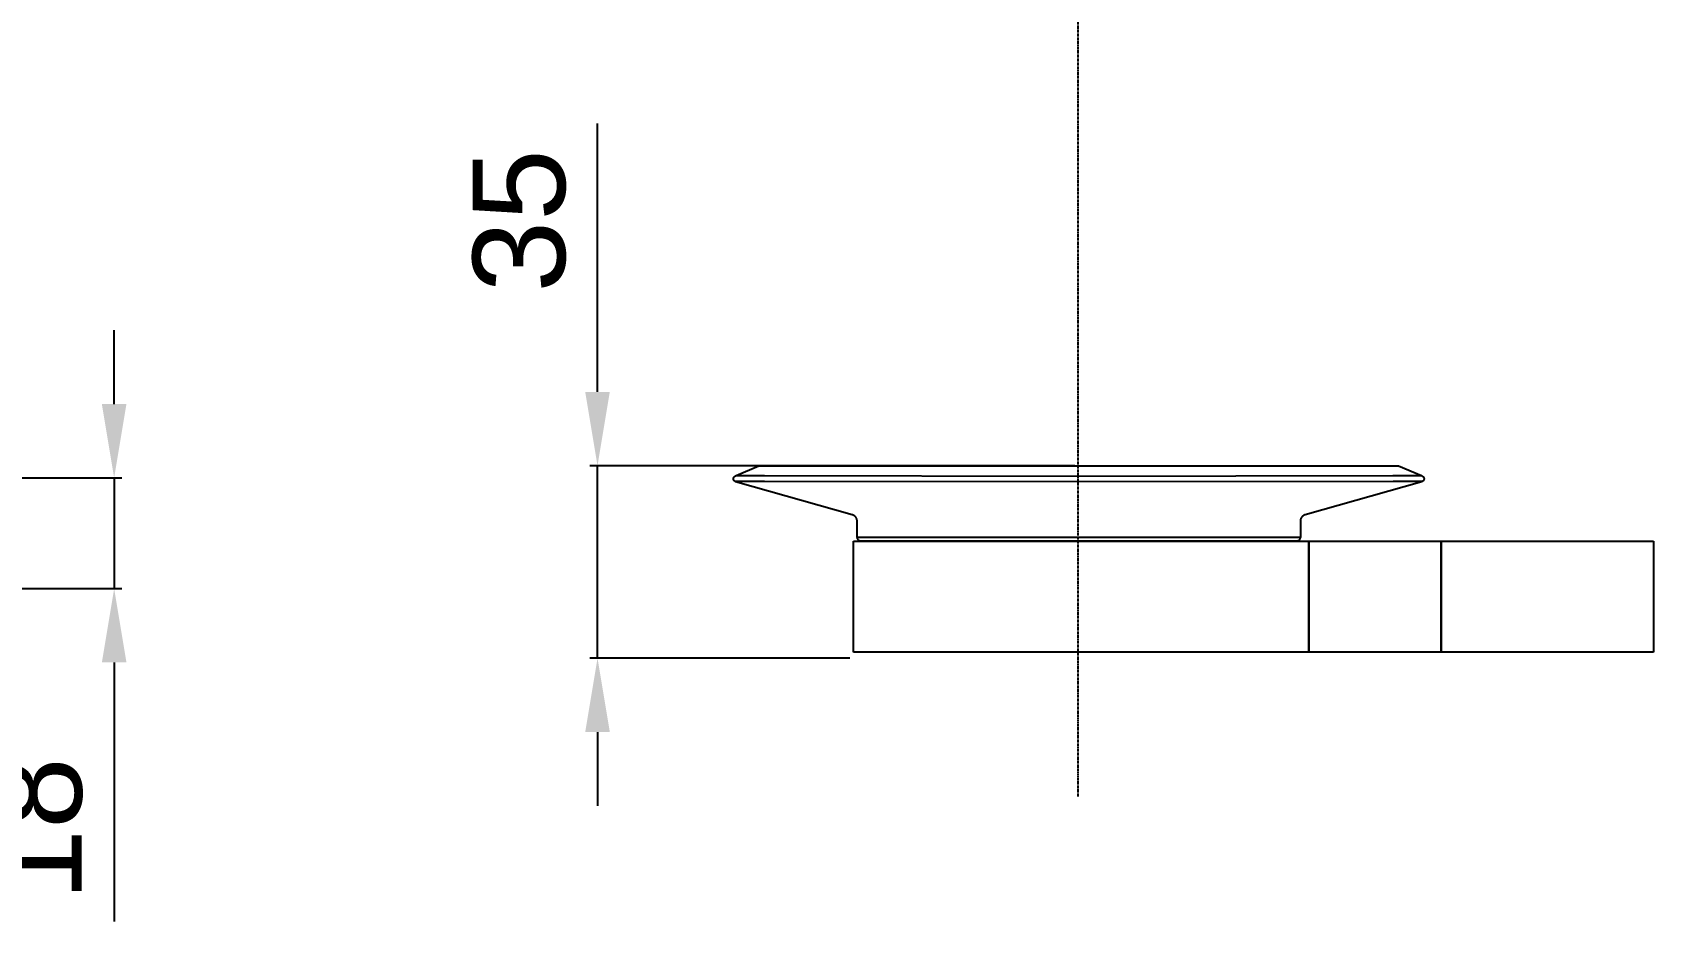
# Model space of a CAD drawing. Header units: millimetres. Extents: x 2164 to 3264, y 1200 to 2685.
# Drawn here: x 2756.5 to 3019.9, y 1458.8 to 1603.3 of the extents above; entities that cross this region are included whole.
import ezdxf

# ---------------------------------------------------------------- set-up
doc = ezdxf.new("R2010")
doc.units = ezdxf.units.MM
doc.linetypes.add('CENTER', pattern=[0.6, 0.375, -0.075, 0.075, -0.075])
for name, color, linetype in [('CEN2', 1, 'Continuous'), ('DIM2', 3, 'Continuous'), ('main', 7, 'Continuous')]:
    doc.layers.add(name, color=color, linetype=linetype)
doc.styles.get("Standard").update_dxf_attribs({"font": 'arial.ttf'})
doc.dimstyles.new('ISO-25', dxfattribs={"dimtxt": 2.5, "dimasz": 2.5, "dimexe": 1.25, "dimexo": 0.625, "dimtad": 1, "dimtxsty": 'Standard', "dimcen": 2.5, "dimadec": 0, "dimazin": 0, "dimtfac": 1, "dimtmove": 0, "dimatfit": 3, "dimfxl": 1, "dimarcsym": 0})

# ---------------------------------------------------------------- blocks, each defined once
blk = doc.blocks.new('*D53')
at = {"layer": 'Defpoints', "color": 0, "transparency": 16777216}
for p in [(2848.33, 1532.89), (2926.52, 1532.89), (2889.92, 1501.61)]:
    blk.add_point(p, dxfattribs=at)
at = {"layer": 'DIM2', "color": 0, "lineweight": -2, "transparency": 16777216}
for p, q in [((2848.33, 1544.89), (2848.33, 1588.48)), ((2925.9, 1532.89), (2847.08, 1532.89)), ((2848.33, 1501.61), (2848.33, 1532.89)), ((2889.3, 1501.61), (2847.08, 1501.61)), ((2848.33, 1489.61), (2848.33, 1477.61))]:
    blk.add_line(p, q, dxfattribs=at)
at = {"layer": 'DIM2', "color": 0, "transparency": 16777216}
for points in [[(2846.33, 1544.89), (2850.33, 1544.89), (2848.33, 1532.89)], [(2846.33, 1489.61), (2850.33, 1489.61), (2848.33, 1501.61)]]:
    blk.add_solid(points, dxfattribs=at)
at = {"layer": 'DIM2', "color": 0, "transparency": 16777216, "insert": (2835.67, 1572.68), "char_height": 15, "attachment_point": 5, "rotation": 90}
blk.add_mtext('35', dxfattribs=at)
blk = doc.blocks.new('*D61')
at = {"layer": 'Defpoints', "color": 0, "transparency": 16777216}
for p in [(2741.01, 1530.91), (2741.01, 1512.91), (2769.79, 1512.91)]:
    blk.add_point(p, dxfattribs=at)
at = {"layer": 'DIM2', "color": 0, "lineweight": -2, "transparency": 16777216}
for p, q in [((2769.79, 1542.91), (2769.79, 1554.91)), ((2741.63, 1530.91), (2771.04, 1530.91)), ((2769.79, 1530.91), (2769.79, 1512.91)), ((2741.63, 1512.91), (2771.04, 1512.91)), ((2769.79, 1500.91), (2769.79, 1458.8))]:
    blk.add_line(p, q, dxfattribs=at)
at = {"layer": 'DIM2', "color": 0, "transparency": 16777216}
for points in [[(2767.79, 1542.91), (2771.79, 1542.91), (2769.79, 1530.91)], [(2767.79, 1500.91), (2771.79, 1500.91), (2769.79, 1512.91)]]:
    blk.add_solid(points, dxfattribs=at)
at = {"layer": 'DIM2', "color": 0, "transparency": 16777216, "insert": (2757.13, 1473.85), "char_height": 15, "attachment_point": 5, "rotation": 90}
blk.add_mtext('18', dxfattribs=at)

msp = doc.modelspace()

# ---------------------------------------------------------------- linework, layer by layer
at = {"layer": 'CEN2', "linetype": 'CENTER'}
msp.add_line((2926.44, 1479.14), (2926.44, 1694.59), dxfattribs=at)
at = {"layer": 'main'}
for p, q in [((2870.42, 1530.79), (2870.43, 1530.81)), ((2870.42, 1530.77), (2870.42, 1530.79)), ((2870.42, 1530.76), (2870.42, 1530.77)), ((2870.42, 1530.74), (2870.42, 1530.76)), ((2870.42, 1530.72), (2870.42, 1530.74)), ((2870.43, 1530.71), (2870.42, 1530.72)), ((2870.43, 1530.86), (2870.44, 1530.88)), ((2870.43, 1530.84), (2870.43, 1530.86)), ((2870.43, 1530.83), (2870.43, 1530.84)), ((2870.43, 1530.81), (2870.43, 1530.83)), ((2870.43, 1530.69), (2870.43, 1530.71)), ((2870.43, 1530.67), (2870.43, 1530.69)), ((2870.43, 1530.66), (2870.43, 1530.67)), ((2870.44, 1530.64), (2870.43, 1530.66)), ((2870.44, 1530.89), (2870.45, 1530.91)), ((2870.44, 1530.88), (2870.44, 1530.89)), ((2870.44, 1530.62), (2870.44, 1530.64)), ((2870.45, 1530.61), (2870.44, 1530.62)), ((2870.45, 1530.93), (2870.46, 1530.94)), ((2870.45, 1530.91), (2870.45, 1530.93)), ((2870.45, 1530.59), (2870.45, 1530.61)), ((2870.46, 1530.57), (2870.45, 1530.59)), ((2870.46, 1530.96), (2870.47, 1530.97)), ((2870.46, 1530.94), (2870.46, 1530.96)), ((2870.47, 1530.56), (2870.46, 1530.57)), ((2870.47, 1530.97), (2870.48, 1530.99)), ((2870.47, 1530.54), (2870.47, 1530.56)), ((2870.48, 1530.53), (2870.47, 1530.54)), ((2870.48, 1530.99), (2870.49, 1531)), ((2870.49, 1530.51), (2870.48, 1530.53)), ((2870.49, 1531), (2870.5, 1531.02)), ((2870.5, 1530.5), (2870.49, 1530.51)), ((2870.5, 1531.03), (2870.51, 1531.05)), ((2870.5, 1531.02), (2870.5, 1531.03)), ((2870.51, 1530.48), (2870.5, 1530.5)), ((2870.51, 1531.05), (2870.52, 1531.06)), ((2870.52, 1530.47), (2870.51, 1530.48)), ((2870.52, 1531.06), (2870.54, 1531.08)), ((2870.53, 1530.46), (2870.52, 1530.47)), ((2870.54, 1530.44), (2870.53, 1530.46)), ((2870.54, 1531.08), (2870.55, 1531.09)), ((2870.55, 1530.43), (2870.54, 1530.44)), ((2870.55, 1531.09), (2870.56, 1531.1)), ((2870.56, 1530.42), (2870.55, 1530.43)), ((2870.56, 1531.1), (2870.57, 1531.11)), ((2870.57, 1531.11), (2870.58, 1531.13)), ((2870.58, 1531.13), (2870.6, 1531.14)), ((2870.6, 1531.14), (2870.61, 1531.15)), ((2870.61, 1531.15), (2870.62, 1531.16)), ((2870.62, 1531.16), (2870.64, 1531.17)), ((2870.64, 1531.17), (2870.65, 1531.18)), ((2870.65, 1531.18), (2870.67, 1531.19)), ((2870.67, 1531.19), (2870.68, 1531.2)), ((2870.68, 1531.2), (2870.7, 1531.2)), ((2870.7, 1531.2), (2870.71, 1531.21)), ((2870.71, 1531.21), (2870.73, 1531.22)), ((2870.73, 1531.22), (2870.84, 1531.27)), ((2870.73, 1531.22), (2870.73, 1531.22)), ((2875.47, 1531.24), (2870.83, 1531.26)), ((2870.84, 1531.27), (2874.56, 1532.86)), ((2874.56, 1532.86), (2978.48, 1532.86)), ((2926.52, 1531.15), (2875.47, 1531.24)), ((2926.52, 1532.89), (2926.52, 1532.84)), ((2977.57, 1531.24), (2926.52, 1531.15)), ((2982.21, 1531.26), (2977.57, 1531.24)), ((2978.48, 1532.86), (2982.21, 1531.27)), ((2982.21, 1531.27), (2982.28, 1531.24)), ((2982.28, 1531.24), (2982.29, 1531.23)), ((2982.29, 1531.23), (2982.29, 1531.23)), ((2982.29, 1531.23), (2982.3, 1531.22)), ((2982.3, 1531.22), (2982.31, 1531.22)), ((2982.31, 1531.22), (2982.32, 1531.22)), ((2982.32, 1531.22), (2982.33, 1531.21)), ((2982.33, 1531.21), (2982.35, 1531.2)), ((2982.35, 1531.2), (2982.36, 1531.2)), ((2982.36, 1531.2), (2982.38, 1531.19)), ((2982.38, 1531.19), (2982.39, 1531.18)), ((2982.39, 1531.18), (2982.41, 1531.17)), ((2982.41, 1531.17), (2982.42, 1531.16)), ((2982.42, 1531.16), (2982.44, 1531.15)), ((2982.44, 1531.15), (2982.45, 1531.14)), ((2982.45, 1531.14), (2982.46, 1531.13)), ((2982.46, 1531.13), (2982.47, 1531.11)), ((2982.47, 1531.11), (2982.49, 1531.1)), ((2982.49, 1530.43), (2982.48, 1530.42)), ((2982.49, 1531.1), (2982.5, 1531.09)), ((2982.5, 1530.44), (2982.49, 1530.43)), ((2982.5, 1531.09), (2982.51, 1531.08)), ((2982.51, 1530.46), (2982.5, 1530.44)), ((2982.51, 1531.08), (2982.52, 1531.06)), ((2982.52, 1530.47), (2982.51, 1530.46)), ((2982.52, 1531.06), (2982.53, 1531.05)), ((2982.53, 1530.48), (2982.52, 1530.47)), ((2982.53, 1531.05), (2982.54, 1531.03)), ((2982.54, 1530.5), (2982.53, 1530.48)), ((2982.54, 1531.03), (2982.55, 1531.02)), ((2982.55, 1530.51), (2982.54, 1530.5)), ((2982.55, 1531.02), (2982.56, 1531)), ((2982.56, 1530.53), (2982.55, 1530.51)), ((2982.56, 1531), (2982.57, 1530.99)), ((2982.57, 1530.54), (2982.56, 1530.53)), ((2982.57, 1530.99), (2982.57, 1530.97)), ((2982.57, 1530.97), (2982.58, 1530.96)), ((2982.58, 1530.56), (2982.57, 1530.54)), ((2982.58, 1530.96), (2982.59, 1530.94)), ((2982.59, 1530.59), (2982.58, 1530.57)), ((2982.58, 1530.57), (2982.58, 1530.56)), ((2982.59, 1530.94), (2982.59, 1530.93)), ((2982.59, 1530.93), (2982.6, 1530.91)), ((2982.6, 1530.61), (2982.59, 1530.59)), ((2982.6, 1530.91), (2982.6, 1530.89)), ((2982.6, 1530.89), (2982.61, 1530.88)), ((2982.61, 1530.64), (2982.6, 1530.62)), ((2982.6, 1530.62), (2982.6, 1530.61)), ((2982.61, 1530.88), (2982.61, 1530.86)), ((2982.61, 1530.86), (2982.61, 1530.84)), ((2982.61, 1530.84), (2982.62, 1530.83)), ((2982.62, 1530.69), (2982.61, 1530.67)), ((2982.61, 1530.67), (2982.61, 1530.66)), ((2982.61, 1530.66), (2982.61, 1530.64)), ((2982.62, 1530.83), (2982.62, 1530.81)), ((2982.62, 1530.81), (2982.62, 1530.79)), ((2982.62, 1530.79), (2982.62, 1530.77)), ((2982.62, 1530.77), (2982.62, 1530.76)), ((2982.62, 1530.76), (2982.62, 1530.74)), ((2982.62, 1530.74), (2982.62, 1530.72)), ((2982.62, 1530.72), (2982.62, 1530.71)), ((2982.62, 1530.71), (2982.62, 1530.69)), ((2870.58, 1530.4), (2870.56, 1530.42)), ((2870.59, 1530.39), (2870.58, 1530.4)), ((2870.6, 1530.38), (2870.59, 1530.39)), ((2870.62, 1530.37), (2870.6, 1530.38)), ((2870.63, 1530.36), (2870.62, 1530.37)), ((2870.64, 1530.35), (2870.63, 1530.36)), ((2870.66, 1530.34), (2870.64, 1530.35)), ((2870.67, 1530.33), (2870.66, 1530.34)), ((2870.69, 1530.32), (2870.67, 1530.33)), ((2870.7, 1530.32), (2870.69, 1530.32)), ((2870.72, 1530.31), (2870.7, 1530.32)), ((2870.73, 1530.3), (2870.72, 1530.31)), ((2870.75, 1530.3), (2870.73, 1530.3)), ((2870.77, 1530.29), (2870.75, 1530.3)), ((2870.88, 1530.32), (2870.77, 1530.29)), ((2889.71, 1524.9), (2870.77, 1530.29)), ((2870.9, 1530.32), (2870.88, 1530.32)), ((2875.45, 1530.31), (2870.9, 1530.32)), ((2926.52, 1530.24), (2875.45, 1530.31)), ((2977.59, 1530.31), (2926.52, 1530.24)), ((2982.28, 1530.29), (2963.33, 1524.9)), ((2982.14, 1530.32), (2977.59, 1530.31)), ((2982.17, 1530.32), (2982.14, 1530.32)), ((2982.28, 1530.29), (2982.17, 1530.32)), ((2982.29, 1530.3), (2982.28, 1530.29)), ((2982.31, 1530.3), (2982.29, 1530.3)), ((2982.33, 1530.31), (2982.31, 1530.3)), ((2982.34, 1530.32), (2982.33, 1530.31)), ((2982.36, 1530.32), (2982.34, 1530.32)), ((2982.37, 1530.33), (2982.36, 1530.32)), ((2982.39, 1530.34), (2982.37, 1530.33)), ((2982.4, 1530.35), (2982.39, 1530.34)), ((2982.41, 1530.36), (2982.4, 1530.35)), ((2982.43, 1530.37), (2982.41, 1530.36)), ((2982.44, 1530.38), (2982.43, 1530.37)), ((2982.46, 1530.39), (2982.44, 1530.38)), ((2982.47, 1530.4), (2982.46, 1530.39)), ((2982.48, 1530.42), (2982.47, 1530.4)), ((2889.74, 1524.9), (2889.71, 1524.9)), ((2889.78, 1524.89), (2889.74, 1524.9)), ((2889.81, 1524.88), (2889.78, 1524.89)), ((2889.84, 1524.87), (2889.81, 1524.88)), ((2889.88, 1524.85), (2889.84, 1524.87)), ((2889.91, 1524.84), (2889.88, 1524.85)), ((2889.94, 1524.82), (2889.91, 1524.84)), ((2889.97, 1524.81), (2889.94, 1524.82)), ((2890, 1524.79), (2889.97, 1524.81)), ((2890.03, 1524.77), (2890, 1524.79)), ((2890.06, 1524.75), (2890.03, 1524.77)), ((2890.09, 1524.73), (2890.06, 1524.75)), ((2890.12, 1524.71), (2890.09, 1524.73)), ((2890.14, 1524.69), (2890.12, 1524.71)), ((2890.17, 1524.67), (2890.14, 1524.69)), ((2890.19, 1524.65), (2890.17, 1524.67)), ((2890.22, 1524.62), (2890.19, 1524.65)), ((2890.24, 1524.6), (2890.22, 1524.62)), ((2890.27, 1524.57), (2890.24, 1524.6)), ((2890.29, 1524.54), (2890.27, 1524.57)), ((2890.31, 1524.52), (2890.29, 1524.54)), ((2890.33, 1524.49), (2890.31, 1524.52)), ((2890.35, 1524.46), (2890.33, 1524.49)), ((2890.37, 1524.43), (2890.35, 1524.46)), ((2890.38, 1524.4), (2890.37, 1524.43)), ((2890.4, 1524.37), (2890.38, 1524.4)), ((2890.41, 1524.34), (2890.4, 1524.37)), ((2890.43, 1524.3), (2890.41, 1524.34)), ((2890.44, 1524.27), (2890.43, 1524.3)), ((2890.45, 1524.24), (2890.44, 1524.27)), ((2890.46, 1524.21), (2890.45, 1524.24)), ((2890.47, 1524.17), (2890.46, 1524.21)), ((2890.48, 1524.14), (2890.47, 1524.17)), ((2890.49, 1524.1), (2890.48, 1524.14)), ((2890.49, 1524.07), (2890.49, 1524.1)), ((2890.5, 1524.04), (2890.49, 1524.07)), ((2890.5, 1524), (2890.5, 1524.04)), ((2890.5, 1523.97), (2890.5, 1524)), ((2890.5, 1523.93), (2890.5, 1523.97)), ((2890.5, 1521.2), (2890.5, 1523.93)), ((2962.55, 1524.04), (2962.54, 1524)), ((2962.54, 1524), (2962.54, 1523.97)), ((2962.54, 1523.97), (2962.54, 1523.93)), ((2962.54, 1523.93), (2962.54, 1521.2)), ((2962.56, 1524.1), (2962.55, 1524.07)), ((2962.55, 1524.07), (2962.55, 1524.04)), ((2962.57, 1524.14), (2962.56, 1524.1)), ((2962.58, 1524.21), (2962.57, 1524.17)), ((2962.57, 1524.17), (2962.57, 1524.14)), ((2962.59, 1524.24), (2962.58, 1524.21)), ((2962.6, 1524.27), (2962.59, 1524.24)), ((2962.62, 1524.3), (2962.6, 1524.27)), ((2962.63, 1524.34), (2962.62, 1524.3)), ((2962.65, 1524.37), (2962.63, 1524.34)), ((2962.66, 1524.4), (2962.65, 1524.37)), ((2962.68, 1524.43), (2962.66, 1524.4)), ((2962.7, 1524.46), (2962.68, 1524.43)), ((2962.72, 1524.49), (2962.7, 1524.46)), ((2962.74, 1524.52), (2962.72, 1524.49)), ((2962.76, 1524.54), (2962.74, 1524.52)), ((2962.78, 1524.57), (2962.76, 1524.54)), ((2962.8, 1524.6), (2962.78, 1524.57)), ((2962.83, 1524.62), (2962.8, 1524.6)), ((2962.85, 1524.65), (2962.83, 1524.62)), ((2962.88, 1524.67), (2962.85, 1524.65)), ((2962.9, 1524.69), (2962.88, 1524.67)), ((2962.93, 1524.71), (2962.9, 1524.69)), ((2962.96, 1524.73), (2962.93, 1524.71)), ((2962.98, 1524.75), (2962.96, 1524.73)), ((2963.01, 1524.77), (2962.98, 1524.75)), ((2963.04, 1524.79), (2963.01, 1524.77)), ((2963.07, 1524.81), (2963.04, 1524.79)), ((2963.1, 1524.82), (2963.07, 1524.81)), ((2963.14, 1524.84), (2963.1, 1524.82)), ((2963.17, 1524.85), (2963.14, 1524.84)), ((2963.2, 1524.87), (2963.17, 1524.85)), ((2963.23, 1524.88), (2963.2, 1524.87)), ((2963.27, 1524.89), (2963.23, 1524.88)), ((2963.3, 1524.9), (2963.27, 1524.89)), ((2963.33, 1524.9), (2963.3, 1524.9)), ((2889.92, 1502.61), (2889.92, 1520.61)), ((2889.92, 1520.61), (2958.92, 1520.61)), ((2926.52, 1521.2), (2890.5, 1521.2)), ((2890.5, 1521.2), (2890.5, 1521.18)), ((2890.5, 1521.18), (2890.51, 1521.17)), ((2890.51, 1521.17), (2890.51, 1521.15)), ((2890.51, 1521.15), (2890.51, 1521.13)), ((2890.51, 1521.13), (2890.51, 1521.11)), ((2890.51, 1521.11), (2890.52, 1521.09)), ((2890.52, 1521.09), (2890.52, 1521.08)), ((2890.52, 1521.08), (2890.53, 1521.06)), ((2890.53, 1521.06), (2890.53, 1521.04)), ((2890.53, 1521.04), (2890.54, 1521.03)), ((2890.54, 1521.03), (2890.54, 1521.01)), ((2890.54, 1521.01), (2890.55, 1520.99)), ((2890.55, 1520.99), (2890.56, 1520.98)), ((2890.56, 1520.98), (2890.57, 1520.96)), ((2890.57, 1520.96), (2890.58, 1520.95)), ((2890.58, 1520.95), (2890.59, 1520.93)), ((2890.59, 1520.93), (2890.6, 1520.92)), ((2890.6, 1520.92), (2890.61, 1520.9)), ((2890.61, 1520.9), (2890.62, 1520.89)), ((2890.62, 1520.89), (2890.63, 1520.88)), ((2890.63, 1520.88), (2890.64, 1520.86)), ((2890.64, 1520.86), (2890.65, 1520.85)), ((2890.65, 1520.85), (2890.67, 1520.84)), ((2890.67, 1520.84), (2890.68, 1520.83)), ((2890.68, 1520.83), (2890.69, 1520.81)), ((2890.69, 1520.81), (2890.71, 1520.8)), ((2890.71, 1520.8), (2890.72, 1520.79)), ((2890.72, 1520.79), (2890.74, 1520.78)), ((2890.74, 1520.78), (2890.75, 1520.77)), ((2890.75, 1520.77), (2890.77, 1520.76)), ((2890.77, 1520.76), (2890.78, 1520.76)), ((2890.78, 1520.76), (2890.8, 1520.75)), ((2890.8, 1520.75), (2890.81, 1520.74)), ((2890.81, 1520.74), (2890.83, 1520.73)), ((2890.83, 1520.73), (2890.85, 1520.73)), ((2890.85, 1520.73), (2890.86, 1520.72)), ((2890.86, 1520.72), (2890.88, 1520.72)), ((2890.88, 1520.72), (2890.9, 1520.71)), ((2890.9, 1520.71), (2890.92, 1520.71)), ((2890.92, 1520.71), (2890.93, 1520.71)), ((2890.93, 1520.71), (2890.95, 1520.7)), ((2890.95, 1520.7), (2890.97, 1520.7)), ((2890.97, 1520.7), (2890.99, 1520.7)), ((2890.99, 1520.7), (2891, 1520.7)), ((2891, 1520.7), (2891.02, 1520.7)), ((2891.02, 1520.7), (2926.52, 1520.7)), ((2893.7, 1520.61), (2893.7, 1520.7)), ((2962.54, 1521.2), (2926.52, 1521.2)), ((2926.52, 1520.7), (2962.02, 1520.7)), ((2951.31, 1520.61), (2951.31, 1520.74)), ((2958.92, 1520.61), (2963.92, 1520.61)), ((2959.35, 1520.7), (2959.35, 1520.61)), ((2962.02, 1520.7), (2962.04, 1520.7)), ((2962.04, 1520.7), (2962.06, 1520.7)), ((2962.06, 1520.7), (2962.08, 1520.7)), ((2962.08, 1520.7), (2962.09, 1520.7)), ((2962.09, 1520.7), (2962.11, 1520.71)), ((2962.11, 1520.71), (2962.13, 1520.71)), ((2962.13, 1520.71), (2962.15, 1520.71)), ((2962.15, 1520.71), (2962.16, 1520.72)), ((2962.16, 1520.72), (2962.18, 1520.72)), ((2962.18, 1520.72), (2962.2, 1520.73)), ((2962.2, 1520.73), (2962.21, 1520.73)), ((2962.21, 1520.73), (2962.23, 1520.74)), ((2962.23, 1520.74), (2962.25, 1520.75)), ((2962.25, 1520.75), (2962.26, 1520.76)), ((2962.26, 1520.76), (2962.28, 1520.76)), ((2962.28, 1520.76), (2962.29, 1520.77)), ((2962.29, 1520.77), (2962.31, 1520.78)), ((2962.31, 1520.78), (2962.32, 1520.79)), ((2962.32, 1520.79), (2962.34, 1520.8)), ((2962.34, 1520.8), (2962.35, 1520.81)), ((2962.35, 1520.81), (2962.37, 1520.83)), ((2962.37, 1520.83), (2962.38, 1520.84)), ((2962.38, 1520.84), (2962.39, 1520.85)), ((2962.39, 1520.85), (2962.4, 1520.86)), ((2962.4, 1520.86), (2962.42, 1520.88)), ((2962.42, 1520.88), (2962.43, 1520.89)), ((2962.43, 1520.89), (2962.44, 1520.9)), ((2962.44, 1520.9), (2962.45, 1520.92)), ((2962.45, 1520.92), (2962.46, 1520.93)), ((2962.46, 1520.93), (2962.47, 1520.95)), ((2962.47, 1520.95), (2962.48, 1520.96)), ((2962.48, 1520.96), (2962.49, 1520.98)), ((2962.49, 1520.99), (2962.5, 1521.01)), ((2962.49, 1520.98), (2962.49, 1520.99)), ((2962.5, 1521.01), (2962.51, 1521.03)), ((2962.51, 1521.04), (2962.52, 1521.06)), ((2962.51, 1521.03), (2962.51, 1521.04)), ((2962.52, 1521.08), (2962.53, 1521.09)), ((2962.52, 1521.06), (2962.52, 1521.08)), ((2962.53, 1521.13), (2962.54, 1521.15)), ((2962.53, 1521.11), (2962.53, 1521.13)), ((2962.53, 1521.09), (2962.53, 1521.11)), ((2962.54, 1521.18), (2962.54, 1521.2)), ((2962.54, 1521.17), (2962.54, 1521.18)), ((2962.54, 1521.15), (2962.54, 1521.17)), ((2963.92, 1520.61), (2963.92, 1502.61)), ((2963.92, 1502.61), (2963.92, 1520.61)), ((2963.92, 1520.61), (2981.12, 1520.61)), ((2981.12, 1520.61), (2985.39, 1520.61)), ((2985.39, 1520.61), (2985.39, 1502.61)), ((2985.39, 1502.61), (2985.39, 1520.61)), ((2985.39, 1520.61), (3019.19, 1520.61)), ((3019.19, 1520.61), (3019.92, 1520.61)), ((3019.92, 1520.61), (3019.92, 1502.61)), ((2963.92, 1512.08), (2963.92, 1503.56)), ((2958.92, 1502.61), (2889.92, 1502.61)), ((2963.92, 1502.61), (2958.92, 1502.61)), ((2981.12, 1502.61), (2963.92, 1502.61)), ((2985.39, 1502.61), (2981.12, 1502.61)), ((3019.19, 1502.61), (2985.39, 1502.61)), ((3019.92, 1502.61), (3019.19, 1502.61))]:
    msp.add_line(p, q, dxfattribs=at)

# ---------------------------------------------------------------- dimensions: what is measured, and where the dimension line sits
at = {"layer": 'DIM2', "color": 3}
dim = msp.add_linear_dim(base=(2848.33, 1532.89), p1=(2889.92, 1501.61), p2=(2926.52, 1532.89), angle=90, text='35', dimstyle='ISO-25', override={"dimtxt": 15, "dimasz": 12, "dimgap": 5, "dimdec": 0, "dimtix": 0, "dimtmove": 0}, dxfattribs=at)
dim.commit()
dim.dimension.update_dxf_attribs({"geometry": '*D53', "text_midpoint": (2835.67, 1572.68)})
dim = msp.add_linear_dim(base=(2769.79, 1512.91), p1=(2741.01, 1530.91), p2=(2741.01, 1512.91), angle=90, dimstyle='ISO-25', override={"dimtxt": 15, "dimasz": 12, "dimgap": 5, "dimdec": 0, "dimtix": 0, "dimtmove": 0}, dxfattribs=at)
dim.commit()
dim.dimension.update_dxf_attribs({"geometry": '*D61', "text_midpoint": (2757.13, 1473.85)})

doc.saveas('drawing.dxf')
